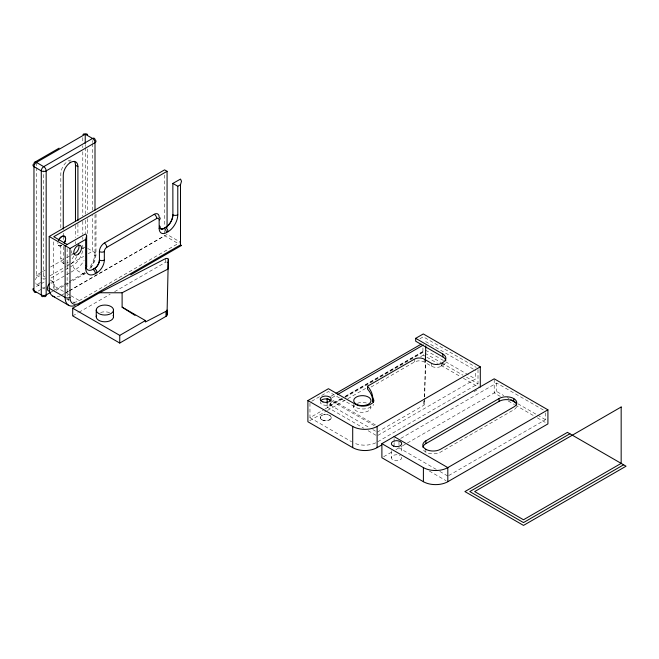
<?xml version="1.0" encoding="UTF-8"?>
<svg xmlns="http://www.w3.org/2000/svg" width="659" height="659" viewBox="0 0 659 659"><rect width="100%" height="100%" fill="white"/><g stroke="black" fill="none" stroke-linecap="round" stroke-linejoin="round"><path stroke-width="0.49" stroke-dasharray="3.29 2.47" d="M96.016 214.068L95.959 255.379L94.632 261.261L91.008 267.966M424.536 396.858L425.409 361.206M377.236 432.164L423.49 405.466A3.468 2.002 0 0 0 424.511 404.074L424.66 397.962M424.684 396.949L425.557 361.297M331.106 418.276L331.222 417.542A5.494 3.171 0 0 0 322.984 414.799A5.494 3.171 0 0 0 322.984 420.294A5.494 3.171 0 0 0 331.222 417.542M85.645 273.238L69.426 282.67M36.402 167.543L36.402 275.19L41.731 272.118M42.621 271.607L45.282 270.066M50.611 266.994L65.702 258.279M66.592 257.768L70.142 255.717M71.032 255.198L72.803 254.176M82.573 248.534L85.233 247.001M45.504 278.395L43.725 279.424L43.725 170.747M49.944 275.833L65.925 266.607M66.814 266.096L70.365 264.045M71.254 263.534L83.685 256.351M88.117 253.789L92.557 251.227L92.557 215.345M36.402 286.467L40.471 284.12M41.286 283.65L45.356 281.302M51.056 278.016L63.264 270.964M65.702 269.556L68.141 268.147M70.587 266.738L73.025 265.322A13.814 7.974 -60 0 0 82.795 248.41L82.795 243.377M38.181 291.08L41.731 289.029M42.621 288.518L45.282 286.986M51.493 283.395L65.702 275.19M66.592 274.679L70.142 272.628M71.032 272.118L75.472 269.556A17.266 9.967 -60 0 0 84.105 260.445M50.834 292.234L53.494 290.701M54.384 290.182L70.365 280.956M70.587 280.833L85.233 272.373M56.106 290.355L68.536 283.181M61.411 295.265L64.08 293.725M64.969 293.214L68.52 291.163M69.409 290.644L164.585 235.7L178.737 243.863M65.958 292.851L68.618 291.319M69.508 290.8L167.073 234.472L180.459 242.207M73.742 302.242A17.266 9.967 -60 0 0 79.352 300.586L179.577 242.718M72.696 315.883L78.042 312.794M78.94 312.275L110.144 294.26M114.608 291.682L165.434 262.34A1.672 0.964 0 0 1 166.463 262.051M311.723 401.216L328.437 391.57L355.613 407.254A10.363 5.98 0 0 0 370.259 407.254L371.849 406.339A6.903 3.987 0 0 0 373.727 404.329M419.907 338.759L423.284 336.807L476.235 367.376M330.694 396.388L334.245 394.346M331.963 397.772L336.419 395.202M330.184 403.234L330.184 405.005L341.774 398.308M345.341 396.248L422.921 351.461A1.672 0.964 0 0 1 424.223 351.165M327.144 403.242L327.144 407.081L344.006 397.344M344.896 396.833L423.861 351.239M309.969 403.201L309.969 417.699L324.129 409.519M325.019 409.008L344.492 397.764M345.382 397.253L423.284 352.268L423.284 355.135L425.961 356.684M309.672 420.73L326.534 410.994M327.424 410.483L346.955 399.206M347.837 398.695L366.478 387.937M420.623 356.676L423.284 355.135M371.066 387.039L414.453 361.997A6.903 3.987 0 0 1 424.215 361.997L431.554 366.231A6.903 3.987 0 0 0 441.324 366.231L442.848 365.35A10.363 5.98 0 0 0 445.83 361.733M377.904 435.36L475.51 379.007L475.51 370.366M377.772 441.728L477.997 383.859L477.997 368.397M474.076 391.652L477.627 389.593M400.754 438.392L496.647 383.027L543.7 410.195M383.637 456.736L393.225 451.201M395.87 449.669L402.072 446.094M402.534 445.822L406.504 443.532M407.386 443.021L496.647 391.487L503.748 395.589M448.705 475.551L545.479 419.684L545.479 411.224M425.64 341.576L473.722 369.345M425.64 350.217L475.51 379.007M507.298 397.641L509.077 398.662M517.958 403.794L536.599 414.552M537.489 415.071L545.479 419.684M500.37 396.454L494.201 392.896L494.201 378.801M508.295 401.034L514.457 404.593M515.338 405.096L533.831 415.78M537.349 417.806L546.154 422.897M425.055 353.29L440.937 362.458M441.818 362.969L462.997 375.202M466.531 377.236L477.997 383.859M426.851 357.194L437.543 363.364M441.102 365.424L459.809 376.223M463.376 378.282L479.406 387.541M87.68 248.41L95.003 252.636A3.452 1.993 0 0 1 95.003 255.461A13.814 7.974 -60 0 1 88.8 269.531M332.844 400.342L375.457 424.948M331.601 401.01L374.345 425.689M59.022 245.807L58.445 245.337M330.184 405.005L369.246 427.551M372.796 429.602L375.457 431.143M436.274 469.406L398.983 447.873L398.983 440.352M439.825 471.457L447.815 476.07M327.144 407.081L363.661 428.161M368.109 430.731L377.014 435.871M60.817 245.033L60.817 258.279L63.264 259.687A10.363 5.98 -60 0 0 64.08 263.098M68.297 262.595L68.141 262.504A10.363 5.98 -60 0 1 66.814 263.13M429.322 471.028L446.052 480.691M84.962 273.51A3.452 1.993 60 0 1 82.795 273.782L75.472 269.556A3.452 1.993 60 0 1 73.025 265.322M62.967 263.015L64.187 263.724M309.969 417.699L351.585 441.728M43.181 275.94L44.919 276.953M50.158 279.968L53.643 281.986M36.402 275.19L42.102 278.485M53.75 241.837L53.75 285.8L64.631 292.085M66.798 293.337L70.142 295.265M70.983 295.751L79.352 300.586M67.597 298.84L69.368 299.861M72.902 301.904L74.673 302.926M66.534 299.021L69.047 300.471M36.253 283.905L42.357 287.431M43.23 287.934L44.977 288.939M320.356 418.276L320.241 417.542M496.647 383.027L496.647 391.487M442.848 362.483L442.848 365.35M441.324 363.364L441.324 366.231M431.554 363.364L431.554 366.231M425.838 451.399L425.838 452.107M424.511 400.532L424.511 404.074M424.215 359.13L424.215 361.997M423.49 401.034L423.49 405.466M422.921 347.919L422.921 351.461M414.453 359.13L414.453 361.997M401.718 447.675L401.718 452.708M394.098 438.614L394.098 441.629M394.098 442.642L394.098 446.662M391.364 450.69L391.364 457.741M353.726 404.494L353.726 407.394M165.434 258.674L165.434 262.34M164.585 175.006L164.585 226.441M164.585 230.551L164.585 235.7M95.003 214.702L95.003 255.461M92.557 140.507L92.557 142.558M92.557 143.58L92.557 210.221M87.68 148.967L87.68 212.528M87.68 218.681L87.68 234.06M85.233 144.478L85.233 146.529M85.233 147.558L85.233 214.191M85.233 220.345L85.233 232.643M82.795 137.649L82.795 142.682M82.795 145.705L82.795 147.723M82.795 151.743L82.795 216.185M82.795 221.226L82.795 234.316M82.795 237.331L82.795 239.349M77.91 223.714L77.91 235.947M75.472 225.362L75.472 237.594M75.472 241.664L75.472 243.706M67.144 248.542L67.144 293.535A17.266 9.967 -60 0 0 67.342 295.982M63.264 233.195L63.264 235.23M63.264 236.251L63.264 240.321M63.264 246.441L63.264 259.687M60.817 227.709L60.817 173.696A10.363 5.98 -60 0 1 64.994 163.646A10.363 5.98 -60 0 1 72.762 160.236M36.402 162.419L36.402 166.521M370.58 405.878A8.633 4.984 0 0 1 361.923 412.369A8.633 4.984 0 0 1 354.435 405.417M357.466 403.283A8.633 4.984 0 0 1 366.544 403.036M401.611 457.132A5.181 2.99 0 0 1 395.894 460.707A5.181 2.99 0 0 1 391.883 456.432A5.181 2.99 0 0 1 400.202 455.624M516.549 406.809A10.363 5.98 0 0 1 513.74 409.816L440.492 452.107A10.363 5.98 0 0 1 430.203 453.606A10.363 5.98 0 0 1 423.02 449.1M375.745 442.84A17.266 9.967 0 0 1 353.619 442.84M331.222 402.081A5.494 3.171 0 0 1 325.735 405.252A5.494 3.171 0 0 1 320.241 402.081M69.129 300.1A17.266 9.967 -60 0 1 68.503 299.219M54.219 289.408A17.266 9.967 -60 0 1 53.75 285.8M60.307 295.842A17.266 9.967 -60 0 1 56.913 296.871M61.691 245.486A5.494 3.171 -60 0 1 57.827 242.833M61.765 245.535A5.494 3.171 -60 0 1 57.901 242.874M72.408 253.534A5.494 3.171 -60 0 1 71.419 249.703M40.529 282.209A5.181 2.99 -60 0 1 35.438 282.942M35.438 279.828A5.181 2.99 -60 0 1 40.529 274.696M50.727 282.447A5.181 2.99 -60 0 1 54.565 283.255A5.181 2.99 -60 0 1 52.736 289.252M76.716 256.549A10.363 5.98 -60 0 1 70.587 263.913M68.569 264.753A10.363 5.98 -60 0 1 66.575 264.852M73.833 256.096A10.363 5.98 -60 0 1 70.843 260.354M64.137 263.443A10.363 5.98 -60 0 1 60.817 258.279M95.003 252.636A17.266 9.967 -60 0 1 89.476 267.628M85.011 272.266A17.266 9.967 -60 0 1 82.795 273.782M82.795 248.41A3.452 1.993 0 0 1 83.866 247.99M100.679 312.457A8.633 4.984 0 0 1 109.765 312.704M322.984 420.376A5.494 3.171 0 0 0 331.222 417.633A5.494 3.171 0 0 0 322.984 414.882A5.494 3.171 0 0 0 322.984 420.376"/><path stroke-width="0.99" d="M86.667 266.598L86.65 235.691L85.678 233.83L65.117 245.675L65.117 297.407A17.266 9.967 -60 0 0 75.101 305.504M167.024 314.953L168.292 259.275L168.029 269.037L122.104 292.769L99.484 292.761L72.696 308.223L72.696 315.883L119.749 343.051L166.002 316.345A3.468 2.002 0 0 0 167.032 314.953L167.024 310.018A3.468 1.993 5.2 0 1 166.002 311.336L145.367 322.004L145.433 320.562L122.121 307.168L122.104 292.769M425.409 361.206L425.78 345.926M54.73 296.83A17.266 9.967 -60 0 1 49.203 288.222L49.203 236.482L69.994 248.492L85.654 239.448L86.659 235.733M181.274 245.329L180.5 244.884L180.5 184.693L181.513 181.25L180.525 179.067L172.856 183.416L172.897 214.818A10.363 5.98 -60 0 1 165.574 227.503L164.042 228.393A6.903 3.987 -60 0 1 159.915 228.171M34.68 162.246L59.096 148.151M87.581 134.914A3.452 1.993 -60 0 0 85.233 134.23L36.402 162.419A3.452 1.993 60 0 0 33.963 163.827A3.452 1.993 0 0 0 33.963 166.645L33.963 290.701A3.452 1.993 -60 0 0 36.187 292.225M49.203 236.482L164.585 169.865L167.073 171.299L167.073 227.347M167.073 171.299L53.75 236.721L67.144 244.456M172.856 183.416L177.782 186.266L180.5 184.693M85.892 267.332A10.363 5.98 -60 0 0 92.935 269.391L94.566 268.501A6.903 3.987 -60 0 0 99.451 260.041L99.41 251.549A6.903 3.987 -60 0 1 104.295 243.089L154.272 214.282A6.903 3.987 -60 0 1 159.157 217.099M85.654 239.448L85.654 268.007A13.814 7.974 -60 0 0 95.423 273.65L97.013 272.727A10.363 5.98 -60 0 0 104.336 260.041L104.336 251.573A3.452 1.993 -60 0 1 106.774 247.339L156.718 218.508A3.452 1.993 -60 0 1 159.157 219.917L159.157 228.393A10.363 5.98 -60 0 0 166.48 232.619L168.012 231.737A13.814 7.974 -60 0 0 177.782 214.818L177.782 186.266M50.241 292.58L46.171 294.927A3.452 1.993 60 0 1 43.725 296.336A3.452 1.993 -60 0 1 41.286 294.927L33.963 290.701A3.452 1.993 0 0 1 33.23 288.494M104.336 260.041A3.452 1.993 0 0 1 99.451 260.041L99.41 260.017A6.903 3.987 -60 0 1 94.525 268.477L92.935 269.391A3.452 1.993 60 0 1 95.423 273.65M159.7 227.841A6.903 3.987 -60 0 0 164.042 228.393L165.533 227.479A10.363 5.98 -60 0 0 172.856 214.793A3.452 1.993 0 0 0 177.782 214.818M78.223 304.779A3.452 1.993 60 0 0 79.764 303.049L180.5 244.884M130.639 274.844L181.497 245.461M72.696 308.223L119.749 335.39L145.433 320.562M381.561 445.056L377.121 447.626A17.266 9.967 0 0 1 352.705 447.626L307.893 421.76L307.893 400.565L328.437 388.703L355.613 404.387A10.363 5.98 0 0 0 370.259 404.387L371.849 403.473A6.903 3.987 0 0 0 372.739 398.464L372.673 397.146A46.179 26.657 0 0 0 367.524 386.223L414.453 359.13A6.903 3.987 0 0 1 424.215 359.13L431.554 363.364A6.903 3.987 0 0 0 441.324 363.364L442.848 362.483A10.363 5.98 0 0 0 442.848 354.023L415.681 338.331L415.681 341.205L442.848 356.89A10.363 5.98 0 0 1 445.83 360.498M415.681 338.331L423.284 333.94L480.296 366.857L480.296 387.047M336.016 393.316L421.2 344.138M337.317 394.683L422.921 345.267A1.672 0.964 0 0 1 423.465 345.052M307.893 400.565L352.705 426.431A17.266 9.967 0 0 0 377.121 426.431L480.296 366.857M381.891 443.647L494.201 378.801L547.917 409.816L547.917 423.91L447.815 481.704A17.266 9.967 0 0 1 423.399 481.704L381.891 457.741L381.891 443.647L423.399 467.61A17.266 9.967 0 0 0 447.815 467.61L547.917 409.816M425.838 440.83L499.085 398.538A10.363 5.98 0 0 1 513.74 398.538A10.363 5.98 0 0 1 513.74 406.998L440.492 449.281A10.363 5.98 0 0 1 425.838 449.281A10.363 5.98 0 0 1 425.838 440.83L425.838 443.647A10.363 5.98 0 0 0 422.864 447.255M425.838 443.647L499.085 401.356A10.363 5.98 0 0 1 509.877 399.947A10.363 5.98 0 0 1 516.714 404.964M569.895 433.779L469.785 491.573L523.501 522.587L623.612 464.793M99.484 292.761L165.434 258.674A1.68 0.865 0 0 1 167.279 258.476A1.68 0.865 0 0 1 168.35 259.275M82.968 134.7A3.452 1.993 60 0 1 85.233 134.23L92.557 138.456A3.452 1.993 -60 0 1 94.97 139.461M510.849 399.692L516.178 402.764M69.821 161.982L70.587 162.419A10.363 5.98 -60 0 1 77.91 166.645L77.91 220.658M74.278 161.298A10.363 5.98 -60 0 1 75.472 165.236L77.91 166.645M154.231 214.257L154.272 214.282A3.452 1.993 60 0 1 156.718 218.508M165.533 227.479L165.574 227.503A3.452 1.993 60 0 1 168.012 231.737M164 228.368L164.042 228.393A3.452 1.993 60 0 1 166.48 232.619M104.295 243.089L104.336 243.113A3.452 1.993 60 0 1 106.774 247.339M99.41 251.549L99.451 251.573A3.452 1.993 0 0 0 104.336 251.573M394.098 436.596L447.815 467.61L447.815 481.704M328.034 398.959L330.711 400.499M94.525 268.477L94.566 268.501A3.452 1.993 60 0 1 97.013 272.727M49.203 288.222L65.117 297.407A3.452 1.993 0 0 0 69.994 297.407A13.814 7.974 -60 0 0 79.764 303.049M52.778 296.122L68.693 305.315M122.121 307.168L135.037 315.414M372.673 397.146L372.739 401.331A6.903 3.987 0 0 1 373.505 402.237M513.74 398.538L513.74 401.356M499.085 398.538L499.085 401.356M442.848 354.023L442.848 356.89M425.838 449.281L425.838 450.163M423.399 467.61L423.399 481.704M377.121 426.431L377.121 447.626M372.739 398.464L372.739 401.331M367.524 386.223L367.524 389.09A46.179 26.657 0 0 1 372.673 400.013M352.705 426.431L352.705 447.626M327.144 398.44L327.144 403.242M166.002 311.336L166.002 316.345M119.749 335.39L119.749 343.051M113.505 310.043A8.633 4.984 0 0 1 100.555 314.359A8.633 4.984 0 0 1 100.555 305.727A8.633 4.984 0 0 1 113.505 310.043L113.505 316.814M96.239 310.043L96.239 316.814M95.003 210.147L95.003 142.682A3.452 1.993 0 0 0 95.209 139.996M85.233 134.23L85.233 143.456M75.472 165.236L75.472 221.284M69.994 248.492L69.994 297.407M63.264 229.118L63.264 175.105A10.363 5.98 -60 0 1 70.587 162.419M320.694 400.82A5.494 3.171 0 0 1 326.007 398.917A5.494 3.171 0 0 1 330.966 401.117M58.445 240.428A5.494 3.171 -60 0 1 64.294 236.169A5.494 3.171 -60 0 1 64.137 243.072M58.75 239.958A5.494 3.171 -60 0 1 64.516 236.293A5.494 3.171 -60 0 1 64.211 243.113M78.602 244.728A5.494 3.171 -60 0 1 77.902 250.362A5.494 3.171 -60 0 1 73.371 253.789M86.057 265.47A3.452 1.993 0 0 1 85.654 268.007M159.733 226.012A3.452 1.993 0 0 1 159.157 228.393M159.733 217.544A3.452 1.993 0 0 1 159.157 219.917M49.705 291.179A5.181 2.99 -60 0 1 47.39 288.584A5.181 2.99 -60 0 1 49.705 283.312M167.748 262.274A1.672 0.964 0 0 1 168.333 263.007M113.093 315.299A8.633 4.984 0 0 1 104.872 321.798A8.633 4.984 0 0 1 96.642 315.299M92.557 138.456L43.725 166.645A3.452 1.993 -60 0 0 41.286 170.879L41.286 294.927A3.452 1.993 0 0 0 46.171 294.927L46.171 170.879A3.452 1.993 60 0 0 43.725 166.645L36.402 162.419A3.452 1.993 -60 0 0 33.963 166.645L41.286 170.879A3.452 1.993 0 0 0 46.171 170.879L95.003 142.682A3.452 1.993 60 0 0 92.557 138.456M567.448 432.37L464.908 491.573L523.501 525.404L626.05 466.201L567.448 432.37M621.165 406.998L474.669 491.573L523.501 519.77L621.165 463.384L621.165 406.998M357.293 404.659A8.633 4.984 0 0 0 370.943 401.142A8.633 4.984 0 0 0 358.834 396.075A8.633 4.984 0 0 0 357.293 404.659M393.497 446.069A5.181 2.99 0 0 0 401.693 443.952A5.181 2.99 0 0 0 394.428 440.912A5.181 2.99 0 0 0 393.497 446.069M322.984 401.965A5.494 3.171 0 0 0 331.222 399.214A5.494 3.171 0 0 0 322.984 396.471A5.494 3.171 0 0 0 322.984 401.965M78.643 253.962A5.494 3.171 -60 0 0 80.382 245.453A5.494 3.171 -60 0 0 73.89 251.219A5.494 3.171 -60 0 0 78.643 253.962"/></g></svg>
